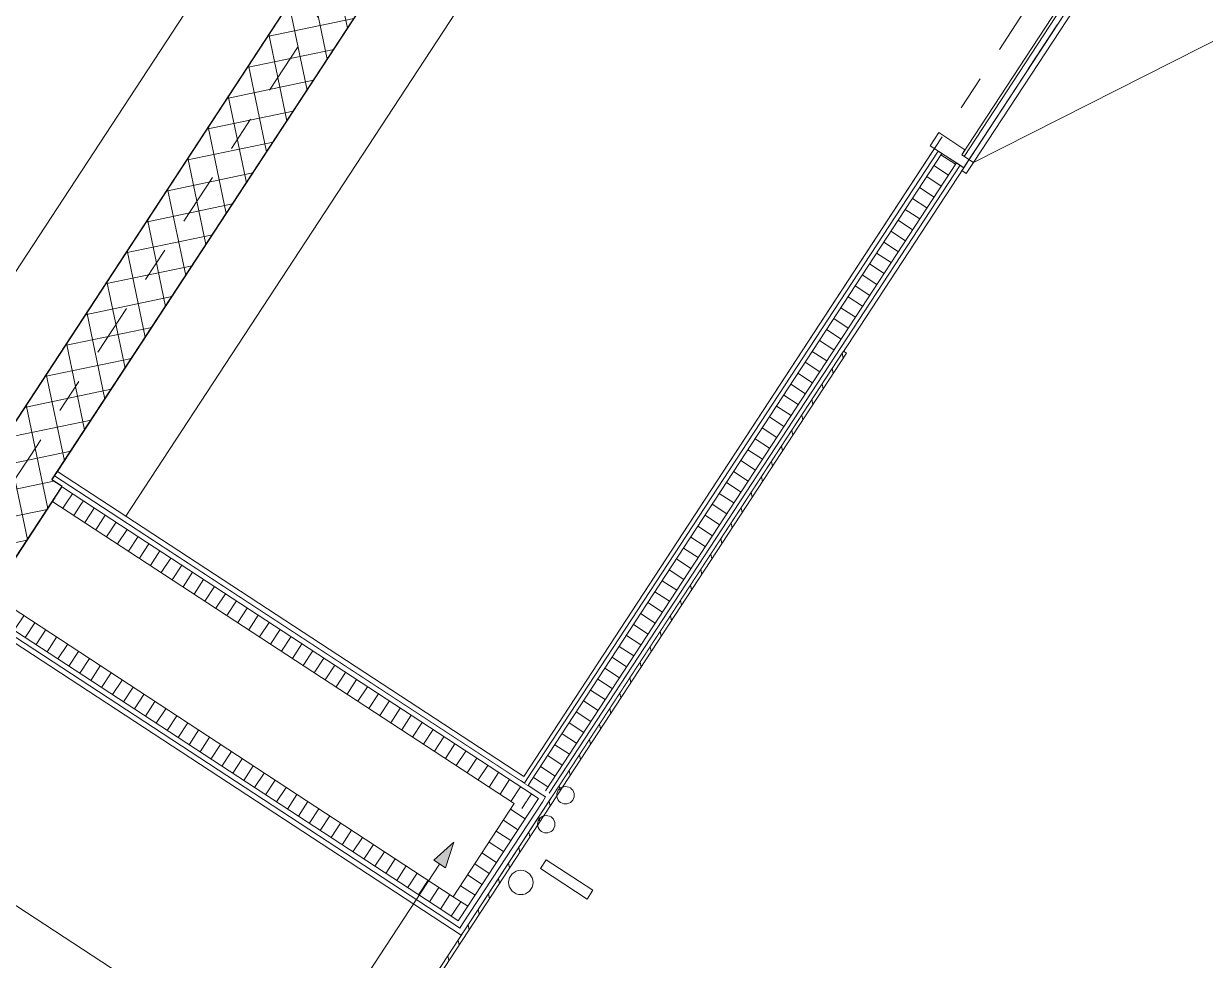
# Model space of a CAD drawing. Header units: metres. Extents: x 2696278.3 to 2696314, y 1245153.2 to 1245192.4.
# Drawn here: x 2696290.592 to 2696293.986, y 1245162.905 to 1245165.596 of the extents above; entities that cross this region are included whole.
import ezdxf

# ---------------------------------------------------------------- set-up
doc = ezdxf.new("R2010")
doc.units = ezdxf.units.M
doc.set_wipeout_variables(frame=1)
doc.linetypes.add('000_hbf_Strichpunkt 3_1_1mm Achsen', pattern=[0.25, 0.15, -0.05, 0, -0.05])
doc.linetypes.add('Wipeout_Contour', pattern=[10000, 0, -10000])
for name, color, linetype in [('010 Türen', 7, 'Continuous'), ('0_C22_Innenwandkonstruktion.3D', 7, 'Continuous'), ('0_C22_Innenwandkonstruktion.3D Bauteilschraffuren', 7, 'Continuous'), ('0_C22_Innenwandkonstruktion.3D Schichttrennlinien', 7, 'Continuous'), ('0_D80_Wasser-_ Gas-_ Druckluftanlage.3D', 7, 'Continuous'), ('0_G11_Feststehende Trennwand.3D', 7, 'Continuous'), ('0_G11_Feststehende Trennwand.3D Bauteilschraffuren', 7, 'Continuous'), ('0_G14_Innentür_ Innentor.3D', 7, 'Continuous'), ('0_G20_Bodenbelag.3D', 7, 'Continuous'), ('1_M01_Achsen.V', 7, 'Continuous'), ('1_R01_Raumstempel.V', 7, 'Continuous'), ('1_R01_Raumstempel.V Kontur', 7, 'Continuous')]:
    doc.layers.add(name, color=color, linetype=linetype)
pattern_1 = [(236.79997, (2696295.289407, 1245171.756836), (-0.03137865, 0.02053364), [])]
pattern_2 = [(56.79997, (2696295.289407, 1245171.756836), (-0.03137865, 0.02053364), [])]

msp = doc.modelspace()

# ---------------------------------------------------------------- linework, layer by layer
at = {"layer": '010 Türen', "color": 7, "linetype": 'Continuous', "lineweight": 13}
for q in [(2696293.804, 1245165.9368), (2696294.109, 1245165.5956)]:
    msp.add_line((2696293.32, 1245165.1971), q, dxfattribs=at)
msp.add_arc((2696293.32, 1245165.1971), 0.884, 26.8, 56.8, dxfattribs=at)
at = {"layer": '0_G20_Bodenbelag.3D', "color": 255, "linetype": 'Wipeout_Contour', "lineweight": 18, "flags": 128}
for points in [[(2696290.291, 1245167.1338), (2696290.3747, 1245167.079), (2696289.2002, 1245165.2842), (2696290.3424, 1245164.5368), (2696292.0754, 1245167.1851), (2696290.9332, 1245167.9325), (2696290.8894, 1245167.8656), (2696290.8057, 1245167.9203)], [(2696291.8493, 1245162.977), (2696293.8999, 1245166.1107), (2696293.2807, 1245166.5159), (2696294.0336, 1245167.6664), (2696295.5816, 1245166.6534), (2696295.9375, 1245167.1973), (2696296.4605, 1245166.8551), (2696295.6939, 1245165.6836), (2696295.119, 1245164.805), (2696297.1665, 1245163.4651), (2696295.4143, 1245160.7875), (2696297.1113, 1245159.677), (2696295.1729, 1245156.7149), (2696288.5834, 1245161.0269), (2696290.456, 1245163.8887)], [(2696293.2866, 1245165.1735), (2696293.2029, 1245165.2282), (2696292.0285, 1245163.4335), (2696290.8863, 1245164.1809), (2696292.6193, 1245166.8292), (2696293.7615, 1245166.0817), (2696293.7176, 1245166.0148), (2696293.8013, 1245165.96)]]:
    msp.add_lwpolyline(points, close=True, dxfattribs=at)
at = {"layer": '1_R01_Raumstempel.V Kontur', "color": 21, "linetype": 'Continuous', "lineweight": 0, "true_color": 0xffa8a8, "flags": 128}
for points in [[(2696292.0754, 1245167.1851), (2696290.9332, 1245167.9325), (2696290.8894, 1245167.8656), (2696290.8057, 1245167.9203), (2696290.291, 1245167.1338), (2696290.3747, 1245167.079), (2696289.2002, 1245165.2842), (2696290.3424, 1245164.5368)], [(2696292.6193, 1245166.8292), (2696290.8863, 1245164.1809), (2696292.0285, 1245163.4335), (2696293.2029, 1245165.2282), (2696293.2866, 1245165.1735), (2696293.8013, 1245165.96), (2696293.7176, 1245166.0148), (2696293.7615, 1245166.0817)], [(2696291.8493, 1245162.977), (2696290.456, 1245163.8887), (2696290.1115, 1245163.3621), (2696292.0068, 1245162.1219), (2696292.418, 1245162.7504), (2696295.4143, 1245160.7875), (2696297.1665, 1245163.4651), (2696295.119, 1245164.805), (2696295.1847, 1245164.9054), (2696295.3511, 1245165.1598), (2696293.8999, 1245166.1107)], [(2696292.0068, 1245162.1219), (2696290.1118, 1245163.3626), (2696288.5834, 1245161.0269), (2696295.1729, 1245156.7149), (2696296.7002, 1245159.0489), (2696297.1113, 1245159.677), (2696292.417, 1245162.7489)]]:
    msp.add_lwpolyline(points, close=True, dxfattribs=at)

# ---------------------------------------------------------------- next in the draw order: wipeouts: each hides what was drawn before it
at = {"color": 254, "linetype": 'Wipeout_Contour', "lineweight": 0, "ltscale": 28.772447}
msp.add_wipeout([(2696290.6736, 1245164.285), (2696292.4363, 1245166.9788), (2696292.2857, 1245167.0773), (2696290.5229, 1245164.3836)], dxfattribs=at).dxf.layer = '0_C22_Innenwandkonstruktion.3D Bauteilschraffuren'
at = {"color": 254, "linetype": 'Wipeout_Contour', "lineweight": 0, "ltscale": 27.711471}
msp.add_wipeout([(2696291.8575, 1245162.9896), (2696291.845, 1245162.9978), (2696291.8493, 1245162.9771)], dxfattribs=at).dxf.layer = '0_C22_Innenwandkonstruktion.3D Bauteilschraffuren'

# ---------------------------------------------------------------- next in the draw order: hatches: boundary and pattern name
at = {"layer": '0_C22_Innenwandkonstruktion.3D Bauteilschraffuren', "linetype": 'Continuous', "lineweight": 0, "true_color": 0x000000}
h = msp.add_hatch(dxfattribs=at)
h.set_pattern_fill('BETON_0001', color=18, angle=-33.2, style=0, pattern_type=2)
h.set_pattern_definition([(281.8, (2696295.28941, 1245171.756836), (0.07341505, 0.0153372), []), (11.8, (2696295.28941, 1245171.756836), (-0.0153372, 0.07341505), [])])
h.paths.add_polyline_path([(2696290.6736, 1245164.285), (2696292.4363, 1245166.9788), (2696292.2857, 1245167.0773), (2696290.5229, 1245164.3836)])

# ---------------------------------------------------------------- next in the draw order: linework, layer by layer
at = {"layer": '0_C22_Innenwandkonstruktion.3D', "color": 7, "linetype": 'Continuous', "lineweight": 13}
msp.add_line((2696290.6896, 1245164.3096), (2696290.8863, 1245164.1809), dxfattribs=at)
at = {"layer": '0_C22_Innenwandkonstruktion.3D', "color": 7, "linetype": 'Continuous', "lineweight": 13, "flags": 128}
for points in [[(2696292.0754, 1245167.1851), (2696290.3424, 1245164.5368)], [(2696290.539, 1245164.4081), (2696292.272, 1245167.0564)], [(2696292.4226, 1245166.9578), (2696290.6896, 1245164.3096)], [(2696290.8863, 1245164.1809), (2696292.6193, 1245166.8292)]]:
    msp.add_lwpolyline(points, dxfattribs=at)
at = {"layer": '0_C22_Innenwandkonstruktion.3D', "color": 7, "linetype": 'Continuous', "lineweight": 25, "flags": 128}
for points in [[(2696292.2857, 1245167.0773), (2696290.5229, 1245164.3836)], [(2696290.6736, 1245164.285), (2696292.4363, 1245166.9788)]]:
    msp.add_lwpolyline(points, dxfattribs=at)

# ---------------------------------------------------------------- next in the draw order: wipeouts: each hides what was drawn before it
at = {"color": 254, "linetype": 'Wipeout_Contour', "lineweight": 0, "ltscale": 27.658788}
msp.add_wipeout([(2696291.8532, 1245163.0104), (2696291.8406, 1245163.0186), (2696291.845, 1245162.9978)], dxfattribs=at).dxf.layer = '0_C22_Innenwandkonstruktion.3D Bauteilschraffuren'

# ---------------------------------------------------------------- next in the draw order: wipeouts: each hides what was drawn before it
at = {"color": 254, "linetype": 'Wipeout_Contour', "lineweight": 0, "ltscale": 27.532865}
msp.add_wipeout([(2696291.868, 1245163.0604), (2696291.8262, 1245163.0878), (2696291.8406, 1245163.0186)], dxfattribs=at).dxf.layer = '0_C22_Innenwandkonstruktion.3D Bauteilschraffuren'
at = {"color": 254, "linetype": 'Wipeout_Contour', "lineweight": 0, "ltscale": 28.904998}
msp.add_wipeout([(2696291.8368, 1245162.9853), (2696291.8493, 1245162.9771), (2696291.845, 1245162.9978)], dxfattribs=at).dxf.layer = '0_C22_Innenwandkonstruktion.3D Bauteilschraffuren'

# ---------------------------------------------------------------- next in the draw order: hatches: boundary and pattern name
at = {"layer": '0_C22_Innenwandkonstruktion.3D Bauteilschraffuren', "linetype": 'Continuous', "lineweight": 0, "true_color": 0x000000}
h = msp.add_hatch(dxfattribs=at)
h.set_pattern_fill('DÄMMSTOFF__ALLGEMEIN_VER_31', color=18, angle=-33.2, style=0, pattern_type=2)
h.set_pattern_definition(pattern_1)
h.paths.add_polyline_path([(2696291.868, 1245163.0604), (2696291.8262, 1245163.0878), (2696291.8406, 1245163.0186)])

# ---------------------------------------------------------------- next in the draw order: wipeouts: each hides what was drawn before it
at = {"color": 254, "linetype": 'Wipeout_Contour', "lineweight": 0, "ltscale": 37.365813}
msp.add_wipeout([(2696291.845, 1245162.9978), (2696290.4643, 1245163.9013), (2696290.4561, 1245163.8888), (2696291.8368, 1245162.9853)], dxfattribs=at).dxf.layer = '0_C22_Innenwandkonstruktion.3D Bauteilschraffuren'

# ---------------------------------------------------------------- next in the draw order: wipeouts: each hides what was drawn before it
at = {"color": 254, "linetype": 'Wipeout_Contour', "lineweight": 0, "ltscale": 28.851371}
msp.add_wipeout([(2696291.8324, 1245163.006), (2696291.845, 1245162.9978), (2696291.8406, 1245163.0186)], dxfattribs=at).dxf.layer = '0_C22_Innenwandkonstruktion.3D Bauteilschraffuren'

# ---------------------------------------------------------------- next in the draw order: wipeouts: each hides what was drawn before it
at = {"color": 254, "linetype": 'Wipeout_Contour', "lineweight": 0, "ltscale": 37.300212}
msp.add_wipeout([(2696291.8406, 1245163.0186), (2696290.4725, 1245163.9139), (2696290.4643, 1245163.9013), (2696291.8324, 1245163.006)], dxfattribs=at).dxf.layer = '0_C22_Innenwandkonstruktion.3D Bauteilschraffuren'

# ---------------------------------------------------------------- next in the draw order: linework, layer by layer
at = {"layer": '0_C22_Innenwandkonstruktion.3D', "color": 7, "linetype": 'Continuous', "lineweight": 13, "flags": 128}
msp.add_lwpolyline([(2696291.8493, 1245162.9771), (2696291.8575, 1245162.9896)], dxfattribs=at)

# ---------------------------------------------------------------- next in the draw order: wipeouts: each hides what was drawn before it
at = {"color": 254, "linetype": 'Wipeout_Contour', "lineweight": 0, "ltscale": 28.750584}
msp.add_wipeout([(2696291.7988, 1245163.046), (2696291.8406, 1245163.0186), (2696291.8262, 1245163.0878)], dxfattribs=at).dxf.layer = '0_C22_Innenwandkonstruktion.3D Bauteilschraffuren'

# ---------------------------------------------------------------- next in the draw order: hatches: boundary and pattern name
at = {"layer": '0_C22_Innenwandkonstruktion.3D Bauteilschraffuren', "linetype": 'Continuous', "lineweight": 0, "true_color": 0x000000}
h = msp.add_hatch(dxfattribs=at)
h.set_pattern_fill('DÄMMSTOFF__ALLGEMEIN_VER_31', color=18, angle=-33.2, style=0, pattern_type=2)
h.set_pattern_definition(pattern_1)
h.paths.add_polyline_path([(2696291.7988, 1245163.046), (2696291.8406, 1245163.0186), (2696291.8262, 1245163.0878)])

# ---------------------------------------------------------------- next in the draw order: linework, layer by layer
at = {"layer": '0_C22_Innenwandkonstruktion.3D Schichttrennlinien', "color": 7, "linetype": 'Continuous', "lineweight": 5}
for p, q in [((2696291.845, 1245162.9978), (2696291.8532, 1245163.0104)), ((2696291.8324, 1245163.006), (2696291.845, 1245162.9978))]:
    msp.add_line(p, q, dxfattribs=at)

# ---------------------------------------------------------------- next in the draw order: wipeouts: each hides what was drawn before it
at = {"color": 254, "linetype": 'Wipeout_Contour', "lineweight": 0, "ltscale": 37.15134}
msp.add_wipeout([(2696290.4999, 1245163.9557), (2696290.4725, 1245163.9139), (2696291.7988, 1245163.046), (2696291.8262, 1245163.0878)], dxfattribs=at).dxf.layer = '0_C22_Innenwandkonstruktion.3D Bauteilschraffuren'

# ---------------------------------------------------------------- next in the draw order: hatches: boundary and pattern name
at = {"layer": '0_C22_Innenwandkonstruktion.3D Bauteilschraffuren', "linetype": 'Continuous', "lineweight": 0, "true_color": 0x000000}
h = msp.add_hatch(dxfattribs=at)
h.set_pattern_fill('DÄMMSTOFF__ALLGEMEIN_VER_31', color=18, angle=-33.2, style=0, pattern_type=2)
h.set_pattern_definition(pattern_1)
h.paths.add_polyline_path([(2696290.4999, 1245163.9557), (2696290.4725, 1245163.9139), (2696291.7988, 1245163.046), (2696291.8262, 1245163.0878)])

# ---------------------------------------------------------------- next in the draw order: linework, layer by layer
at = {"layer": '0_C22_Innenwandkonstruktion.3D', "color": 7, "linetype": 'Continuous', "lineweight": 13, "flags": 128}
for points in [[(2696291.8262, 1245163.0878), (2696290.4999, 1245163.9557)], [(2696290.4561, 1245163.8888), (2696291.8493, 1245162.9771)]]:
    msp.add_lwpolyline(points, dxfattribs=at)
at = {"layer": '0_C22_Innenwandkonstruktion.3D Schichttrennlinien', "color": 7, "linetype": 'Continuous', "lineweight": 5}
for p, q in [((2696290.4643, 1245163.9013), (2696291.8324, 1245163.006)), ((2696290.4725, 1245163.9139), (2696291.7988, 1245163.046)), ((2696291.7988, 1245163.046), (2696291.8406, 1245163.0186)), ((2696291.8406, 1245163.0186), (2696291.868, 1245163.0604))]:
    msp.add_line(p, q, dxfattribs=at)

# ---------------------------------------------------------------- next in the draw order: wipeouts: each hides what was drawn before it
at = {"color": 254, "linetype": 'Wipeout_Contour', "lineweight": 0, "ltscale": 36.838598}
msp.add_wipeout([(2696291.845, 1245162.9978), (2696291.8575, 1245162.9896), (2696292.1039, 1245163.3662), (2696292.0914, 1245163.3744)], dxfattribs=at).dxf.layer = '0_C22_Innenwandkonstruktion.3D Bauteilschraffuren'

# ---------------------------------------------------------------- next in the draw order: wipeouts: each hides what was drawn before it
at = {"color": 254, "linetype": 'Wipeout_Contour', "lineweight": 0, "ltscale": 36.825315}
msp.add_wipeout([(2696291.8406, 1245163.0186), (2696291.8532, 1245163.0104), (2696292.0832, 1245163.3618), (2696292.0706, 1245163.37)], dxfattribs=at).dxf.layer = '0_C22_Innenwandkonstruktion.3D Bauteilschraffuren'

# ---------------------------------------------------------------- next in the draw order: linework, layer by layer
at = {"layer": '0_C22_Innenwandkonstruktion.3D Schichttrennlinien', "color": 7, "linetype": 'Continuous', "lineweight": 5}
for p, q in [((2696292.0832, 1245163.3618), (2696292.0914, 1245163.3744)), ((2696291.845, 1245162.9978), (2696291.8532, 1245163.0104))]:
    msp.add_line(p, q, dxfattribs=at)

# ---------------------------------------------------------------- next in the draw order: wipeouts: each hides what was drawn before it
at = {"color": 254, "linetype": 'Wipeout_Contour', "lineweight": 0, "ltscale": 36.796967}
msp.add_wipeout([(2696291.868, 1245163.0604), (2696292.0432, 1245163.3282), (2696292.0014, 1245163.3556), (2696291.8262, 1245163.0878)], dxfattribs=at).dxf.layer = '0_C22_Innenwandkonstruktion.3D Bauteilschraffuren'

# ---------------------------------------------------------------- next in the draw order: hatches: boundary and pattern name
at = {"layer": '0_C22_Innenwandkonstruktion.3D Bauteilschraffuren', "linetype": 'Continuous', "lineweight": 0, "true_color": 0x000000}
h = msp.add_hatch(dxfattribs=at)
h.set_pattern_fill('DÄMMSTOFF__ALLGEMEIN_VER_31', color=18, angle=-33.2, style=0, pattern_type=2)
h.set_pattern_definition([(326.79995, (2696295.289407, 1245171.756836), (0.02053365, 0.03137864), [])])
h.paths.add_polyline_path([(2696291.868, 1245163.0604), (2696292.0432, 1245163.3282), (2696292.0014, 1245163.3556), (2696291.8262, 1245163.0878)])

# ---------------------------------------------------------------- next in the draw order: linework, layer by layer
at = {"layer": '0_C22_Innenwandkonstruktion.3D', "color": 7, "linetype": 'Continuous', "lineweight": 13, "flags": 128}
for points in [[(2696292.0014, 1245163.3556), (2696291.8262, 1245163.0878)], [(2696291.8575, 1245162.9896), (2696292.1039, 1245163.3662)]]:
    msp.add_lwpolyline(points, dxfattribs=at)
at = {"layer": '0_C22_Innenwandkonstruktion.3D Schichttrennlinien', "color": 7, "linetype": 'Continuous', "lineweight": 5}
for p, q in [((2696291.8532, 1245163.0104), (2696292.0832, 1245163.3618)), ((2696292.0432, 1245163.3282), (2696292.0706, 1245163.37)), ((2696291.868, 1245163.0604), (2696292.0432, 1245163.3282)), ((2696291.8406, 1245163.0186), (2696291.868, 1245163.0604))]:
    msp.add_line(p, q, dxfattribs=at)
at = {"layer": '1_R01_Raumstempel.V Kontur', "color": 151, "linetype": 'Continuous', "lineweight": 0, "true_color": 0xa8c0ff, "flags": 128}
msp.add_lwpolyline([(2696290.4999, 1245163.9557), (2696291.8262, 1245163.0878), (2696292.0014, 1245163.3556), (2696290.6751, 1245164.2235)], close=True, dxfattribs=at)

# ---------------------------------------------------------------- next in the draw order: wipeouts: each hides what was drawn before it
at = {"color": 254, "linetype": 'Wipeout_Contour', "lineweight": 0, "ltscale": 25.96999}
msp.add_wipeout([(2696290.6732, 1245164.2845), (2696290.6458, 1245164.2426), (2696290.7961, 1245164.204)], dxfattribs=at).dxf.layer = '0_C22_Innenwandkonstruktion.3D Bauteilschraffuren'
at = {"color": 254, "linetype": 'Wipeout_Contour', "lineweight": 0, "ltscale": 27.324267}
msp.add_wipeout([(2696292.0914, 1245163.3744), (2696292.1039, 1245163.3662), (2696292.1121, 1245163.3787)], dxfattribs=at).dxf.layer = '0_C22_Innenwandkonstruktion.3D Bauteilschraffuren'
at = {"color": 254, "linetype": 'Wipeout_Contour', "lineweight": 0, "ltscale": 36.750839}
msp.add_wipeout([(2696292.0764, 1245163.1689), (2696292.2103, 1245163.0813), (2696292.2267, 1245163.1064), (2696292.0929, 1245163.194)], dxfattribs=at).dxf.layer = '0_G14_Innentür_ Innentor.3D'

# ---------------------------------------------------------------- next in the draw order: hatches: boundary and pattern name
at = {"layer": '0_C22_Innenwandkonstruktion.3D Bauteilschraffuren', "linetype": 'Continuous', "lineweight": 0, "true_color": 0x000000}
h = msp.add_hatch(dxfattribs=at)
h.set_pattern_fill('DÄMMSTOFF__ALLGEMEIN_VER_31', color=18, angle=-33.2, style=0, pattern_type=2)
h.set_pattern_definition(pattern_2)
h.paths.add_polyline_path([(2696290.6732, 1245164.2845), (2696290.6458, 1245164.2426), (2696290.7961, 1245164.204)])

# ---------------------------------------------------------------- next in the draw order: linework, layer by layer
at = {"layer": '0_G14_Innentür_ Innentor.3D', "color": 7, "linetype": 'Continuous', "lineweight": 13, "flags": 128}
msp.add_lwpolyline([(2696292.0764, 1245163.1689), (2696292.2103, 1245163.0813), (2696292.2267, 1245163.1064), (2696292.0929, 1245163.194)], close=True, dxfattribs=at)

# ---------------------------------------------------------------- next in the draw order: wipeouts: each hides what was drawn before it
at = {"color": 254, "linetype": 'Wipeout_Contour', "lineweight": 0, "ltscale": 27.359807}
msp.add_wipeout([(2696292.0706, 1245163.37), (2696292.0832, 1245163.3618), (2696292.0914, 1245163.3744)], dxfattribs=at).dxf.layer = '0_C22_Innenwandkonstruktion.3D Bauteilschraffuren'

# ---------------------------------------------------------------- next in the draw order: wipeouts: each hides what was drawn before it
at = {"color": 254, "linetype": 'Wipeout_Contour', "lineweight": 0, "ltscale": 35.171756}
msp.add_wipeout([(2696290.6814, 1245164.297), (2696290.6732, 1245164.2845), (2696290.7961, 1245164.204), (2696290.8412, 1245164.1925)], dxfattribs=at).dxf.layer = '0_C22_Innenwandkonstruktion.3D Bauteilschraffuren'
at = {"color": 254, "linetype": 'Wipeout_Contour', "lineweight": 0, "ltscale": 27.459512}
msp.add_wipeout([(2696292.0014, 1245163.3556), (2696292.0432, 1245163.3282), (2696292.0706, 1245163.37)], dxfattribs=at).dxf.layer = '0_C22_Innenwandkonstruktion.3D Bauteilschraffuren'

# ---------------------------------------------------------------- next in the draw order: hatches: boundary and pattern name
at = {"layer": '0_C22_Innenwandkonstruktion.3D Bauteilschraffuren', "linetype": 'Continuous', "lineweight": 0, "true_color": 0x000000}
h = msp.add_hatch(dxfattribs=at)
h.set_pattern_fill('DÄMMSTOFF__ALLGEMEIN_VER_31', color=18, angle=-33.2, style=0, pattern_type=2)
h.set_pattern_definition(pattern_2)
h.paths.add_polyline_path([(2696292.0014, 1245163.3556), (2696292.0432, 1245163.3282), (2696292.0706, 1245163.37)])

# ---------------------------------------------------------------- next in the draw order: wipeouts: each hides what was drawn before it
at = {"color": 254, "linetype": 'Wipeout_Contour', "lineweight": 0, "ltscale": 35.116639}
msp.add_wipeout([(2696290.6896, 1245164.3096), (2696290.6814, 1245164.297), (2696290.8412, 1245164.1925), (2696290.8863, 1245164.1809)], dxfattribs=at).dxf.layer = '0_C22_Innenwandkonstruktion.3D Bauteilschraffuren'

# ---------------------------------------------------------------- next in the draw order: linework, layer by layer
at = {"layer": '0_C22_Innenwandkonstruktion.3D', "color": 7, "linetype": 'Continuous', "lineweight": 13, "flags": 128}
for points in [[(2696290.6814, 1245164.297), (2696290.6896, 1245164.3096)], [(2696290.6732, 1245164.2845), (2696290.6814, 1245164.297)]]:
    msp.add_lwpolyline(points, dxfattribs=at)

# ---------------------------------------------------------------- next in the draw order: wipeouts: each hides what was drawn before it
at = {"color": 254, "linetype": 'Wipeout_Contour', "lineweight": 0, "ltscale": 35.501637}
msp.add_wipeout([(2696292.0285, 1245163.4335), (2696290.8863, 1245164.1809), (2696290.8412, 1245164.1925), (2696292.0203, 1245163.4209)], dxfattribs=at).dxf.layer = '0_C22_Innenwandkonstruktion.3D Bauteilschraffuren'
at = {"color": 254, "linetype": 'Wipeout_Contour', "lineweight": 0, "ltscale": 35.910067}
msp.add_wipeout([(2696292.0996, 1245163.3869), (2696292.0912, 1245163.3924), (2696292.083, 1245163.3798), (2696292.0914, 1245163.3744)], dxfattribs=at).dxf.layer = '0_C22_Innenwandkonstruktion.3D Bauteilschraffuren'

# ---------------------------------------------------------------- next in the draw order: wipeouts: each hides what was drawn before it
at = {"color": 254, "linetype": 'Wipeout_Contour', "lineweight": 0, "ltscale": 35.848539}
msp.add_wipeout([(2696292.0389, 1245163.4266), (2696292.0285, 1245163.4335), (2696292.0203, 1245163.4209), (2696292.0307, 1245163.4141)], dxfattribs=at).dxf.layer = '0_C22_Innenwandkonstruktion.3D Bauteilschraffuren'
at = {"color": 254, "linetype": 'Wipeout_Contour', "lineweight": 0, "ltscale": 26.545778}
msp.add_wipeout([(2696292.0996, 1245163.3869), (2696292.0914, 1245163.3744), (2696292.1121, 1245163.3787)], dxfattribs=at).dxf.layer = '0_C22_Innenwandkonstruktion.3D Bauteilschraffuren'

# ---------------------------------------------------------------- next in the draw order: wipeouts: each hides what was drawn before it
at = {"color": 254, "linetype": 'Wipeout_Contour', "lineweight": 0, "ltscale": 35.58788}
msp.add_wipeout([(2696290.8412, 1245164.1925), (2696290.7961, 1245164.204), (2696292.0706, 1245163.37), (2696292.0788, 1245163.3826)], dxfattribs=at).dxf.layer = '0_C22_Innenwandkonstruktion.3D Bauteilschraffuren'

# ---------------------------------------------------------------- next in the draw order: wipeouts: each hides what was drawn before it
at = {"color": 254, "linetype": 'Wipeout_Contour', "lineweight": 0, "ltscale": 35.677184}
msp.add_wipeout([(2696292.0288, 1245163.3974), (2696290.7961, 1245164.204), (2696290.6458, 1245164.2426), (2696292.0014, 1245163.3556)], dxfattribs=at).dxf.layer = '0_C22_Innenwandkonstruktion.3D Bauteilschraffuren'
at = {"color": 254, "linetype": 'Wipeout_Contour', "lineweight": 0, "ltscale": 26.578969}
msp.add_wipeout([(2696292.0788, 1245163.3826), (2696292.0706, 1245163.37), (2696292.0914, 1245163.3744)], dxfattribs=at).dxf.layer = '0_C22_Innenwandkonstruktion.3D Bauteilschraffuren'

# ---------------------------------------------------------------- next in the draw order: hatches: boundary and pattern name
at = {"layer": '0_C22_Innenwandkonstruktion.3D Bauteilschraffuren', "linetype": 'Continuous', "lineweight": 0, "true_color": 0x000000}
h = msp.add_hatch(dxfattribs=at)
h.set_pattern_fill('DÄMMSTOFF__ALLGEMEIN_VER_31', color=18, angle=-33.2, style=0, pattern_type=2)
h.set_pattern_definition(pattern_2)
h.paths.add_polyline_path([(2696292.0288, 1245163.3974), (2696290.7961, 1245164.204), (2696290.6458, 1245164.2426), (2696292.0014, 1245163.3556)])

# ---------------------------------------------------------------- next in the draw order: linework, layer by layer
at = {"layer": '0_C22_Innenwandkonstruktion.3D', "color": 7, "linetype": 'Continuous', "lineweight": 13}
msp.add_line((2696290.6896, 1245164.3096), (2696290.8863, 1245164.1809), dxfattribs=at)
at = {"layer": '0_C22_Innenwandkonstruktion.3D', "color": 7, "linetype": 'Continuous', "lineweight": 13, "flags": 128}
for points in [[(2696290.6458, 1245164.2426), (2696290.6732, 1245164.2845)], [(2696292.0285, 1245163.4335), (2696290.8863, 1245164.1809)], [(2696292.1121, 1245163.3787), (2696292.1039, 1245163.3662)]]:
    msp.add_lwpolyline(points, dxfattribs=at)
at = {"layer": '0_C22_Innenwandkonstruktion.3D Schichttrennlinien', "color": 7, "linetype": 'Continuous', "lineweight": 5}
for p, q in [((2696290.6732, 1245164.2845), (2696290.7961, 1245164.204)), ((2696290.6814, 1245164.297), (2696290.8412, 1245164.1925))]:
    msp.add_line(p, q, dxfattribs=at)

# ---------------------------------------------------------------- next in the draw order: wipeouts: each hides what was drawn before it
at = {"color": 254, "linetype": 'Wipeout_Contour', "lineweight": 0, "ltscale": 26.632482}
msp.add_wipeout([(2696292.0288, 1245163.3974), (2696292.0014, 1245163.3556), (2696292.0706, 1245163.37)], dxfattribs=at).dxf.layer = '0_C22_Innenwandkonstruktion.3D Bauteilschraffuren'

# ---------------------------------------------------------------- next in the draw order: hatches: boundary and pattern name
at = {"layer": '0_C22_Innenwandkonstruktion.3D Bauteilschraffuren', "linetype": 'Continuous', "lineweight": 0, "true_color": 0x000000}
h = msp.add_hatch(dxfattribs=at)
h.set_pattern_fill('DÄMMSTOFF__ALLGEMEIN_VER_31', color=18, angle=-33.2, style=0, pattern_type=2)
h.set_pattern_definition(pattern_2)
h.paths.add_polyline_path([(2696292.0288, 1245163.3974), (2696292.0014, 1245163.3556), (2696292.0706, 1245163.37)])

# ---------------------------------------------------------------- next in the draw order: linework, layer by layer
at = {"layer": '0_C22_Innenwandkonstruktion.3D', "color": 7, "linetype": 'Continuous', "lineweight": 13, "flags": 128}
msp.add_lwpolyline([(2696290.6458, 1245164.2426), (2696292.0014, 1245163.3556)], dxfattribs=at)
at = {"layer": '0_C22_Innenwandkonstruktion.3D Schichttrennlinien', "color": 7, "linetype": 'Continuous', "lineweight": 5}
for p, q in [((2696292.0288, 1245163.3974), (2696290.7961, 1245164.204)), ((2696292.0412, 1245163.4072), (2696290.8412, 1245164.1925)), ((2696292.0389, 1245163.4266), (2696292.0307, 1245163.4141)), ((2696292.0706, 1245163.37), (2696292.0288, 1245163.3974)), ((2696292.0412, 1245163.4072), (2696292.083, 1245163.3798)), ((2696292.0914, 1245163.3744), (2696292.0788, 1245163.3826)), ((2696292.0432, 1245163.3282), (2696292.0706, 1245163.37)), ((2696292.0832, 1245163.3618), (2696292.0914, 1245163.3744))]:
    msp.add_line(p, q, dxfattribs=at)

# ---------------------------------------------------------------- next in the draw order: wipeouts: each hides what was drawn before it
at = {"color": 254, "linetype": 'Wipeout_Contour', "lineweight": 0, "ltscale": 42.920677}
msp.add_wipeout([(2696290.4937, 1245164.4027), (2696288.3742, 1245161.1638), (2696288.5834, 1245161.0269), (2696290.7029, 1245164.2658)], dxfattribs=at).dxf.layer = '0_C22_Innenwandkonstruktion.3D Bauteilschraffuren'
at = {"color": 254, "linetype": 'Wipeout_Contour', "lineweight": 0, "ltscale": 35.858815}
msp.add_wipeout([(2696292.0494, 1245163.4198), (2696292.0389, 1245163.4266), (2696292.0307, 1245163.4141), (2696292.0412, 1245163.4072)], dxfattribs=at).dxf.layer = '0_C22_Innenwandkonstruktion.3D Bauteilschraffuren'

# ---------------------------------------------------------------- next in the draw order: hatches: boundary and pattern name
at = {"layer": '0_C22_Innenwandkonstruktion.3D Bauteilschraffuren', "linetype": 'Continuous', "lineweight": 0, "true_color": 0x000000}
h = msp.add_hatch(dxfattribs=at)
h.set_pattern_fill('BETON_0001', color=18, angle=-33.2, style=0, pattern_type=2)
h.set_pattern_definition([(101.8, (2696295.28941, 1245171.756836), (0.07341505, 0.0153372), []), (191.8, (2696295.28941, 1245171.756836), (-0.0153372, 0.07341505), [])])
h.paths.add_polyline_path([(2696290.4937, 1245164.4027), (2696288.3742, 1245161.1638), (2696288.5834, 1245161.0269), (2696290.7029, 1245164.2658)])

# ---------------------------------------------------------------- next in the draw order: linework, layer by layer
at = {"layer": '0_C22_Innenwandkonstruktion.3D', "color": 7, "linetype": 'Continuous', "lineweight": 25, "flags": 128}
for points in [[(2696288.5834, 1245161.0269), (2696290.7029, 1245164.2658)], [(2696290.7029, 1245164.2658), (2696290.6736, 1245164.285)]]:
    msp.add_lwpolyline(points, dxfattribs=at)

# ---------------------------------------------------------------- next in the draw order: wipeouts: each hides what was drawn before it
at = {"color": 254, "linetype": 'Wipeout_Contour', "lineweight": 0, "ltscale": 35.88577}
msp.add_wipeout([(2696292.0912, 1245163.3924), (2696292.0494, 1245163.4198), (2696292.0412, 1245163.4072), (2696292.083, 1245163.3798)], dxfattribs=at).dxf.layer = '0_C22_Innenwandkonstruktion.3D Bauteilschraffuren'

# ---------------------------------------------------------------- next in the draw order: wipeouts: each hides what was drawn before it
at = {"color": 254, "linetype": 'Wipeout_Contour', "lineweight": 0, "ltscale": 31.788244}
msp.add_wipeout([(2696293.2816, 1245165.1887), (2696292.1017, 1245163.3856), (2696292.1121, 1245163.3787), (2696293.2921, 1245165.1819)], dxfattribs=at).dxf.layer = '0_C22_Innenwandkonstruktion.3D Bauteilschraffuren'

# ---------------------------------------------------------------- next in the draw order: linework, layer by layer
at = {"layer": '010 Türen', "color": 7, "linetype": 'Continuous', "lineweight": 13}
msp.add_line((2696293.32, 1245165.1971), (2696293.2992, 1245165.1653), dxfattribs=at)

# ---------------------------------------------------------------- next in the draw order: wipeouts: each hides what was drawn before it
at = {"color": 254, "linetype": 'Wipeout_Contour', "lineweight": 0, "ltscale": 31.775599}
msp.add_wipeout([(2696292.0912, 1245163.3924), (2696292.1017, 1245163.3856), (2696293.2816, 1245165.1887), (2696293.2712, 1245165.1955)], dxfattribs=at).dxf.layer = '0_C22_Innenwandkonstruktion.3D Bauteilschraffuren'

# ---------------------------------------------------------------- next in the draw order: linework, layer by layer
at = {"layer": '010 Türen', "color": 7, "linetype": '000_hbf_Strichpunkt 3_1_1mm Achsen', "lineweight": 13}
msp.add_line((2696293.8068, 1245165.9684), (2696293.2921, 1245165.1819), dxfattribs=at)

# ---------------------------------------------------------------- next in the draw order: wipeouts: each hides what was drawn before it
at = {"color": 254, "linetype": 'Wipeout_Contour', "lineweight": 0, "ltscale": 31.701278}
msp.add_wipeout([(2696292.0285, 1245163.4335), (2696292.0389, 1245163.4266), (2696293.2189, 1245165.2298), (2696293.2084, 1245165.2366)], dxfattribs=at).dxf.layer = '0_C22_Innenwandkonstruktion.3D Bauteilschraffuren'

# ---------------------------------------------------------------- next in the draw order: wipeouts: each hides what was drawn before it
at = {"color": 254, "linetype": 'Wipeout_Contour', "lineweight": 0, "ltscale": 31.71348}
msp.add_wipeout([(2696292.0389, 1245163.4266), (2696292.0494, 1245163.4198), (2696293.2293, 1245165.2229), (2696293.2189, 1245165.2298)], dxfattribs=at).dxf.layer = '0_C22_Innenwandkonstruktion.3D Bauteilschraffuren'

# ---------------------------------------------------------------- next in the draw order: linework, layer by layer
at = {"layer": '010 Türen', "color": 7, "linetype": 'Continuous', "lineweight": 13}
msp.add_line((2696293.1959, 1245165.2448), (2696293.2205, 1245165.2825), dxfattribs=at)

# ---------------------------------------------------------------- next in the draw order: wipeouts: each hides what was drawn before it
at = {"color": 254, "linetype": 'Wipeout_Contour', "lineweight": 0, "ltscale": 31.74563}
msp.add_wipeout([(2696292.0494, 1245163.4198), (2696292.0912, 1245163.3924), (2696293.2712, 1245165.1955), (2696293.2293, 1245165.2229)], dxfattribs=at).dxf.layer = '0_C22_Innenwandkonstruktion.3D Bauteilschraffuren'

# ---------------------------------------------------------------- next in the draw order: hatches: boundary and pattern name
at = {"layer": '0_C22_Innenwandkonstruktion.3D Bauteilschraffuren', "linetype": 'Continuous', "lineweight": 0, "true_color": 0xffffff}
h = msp.add_hatch(dxfattribs=at)
h.set_pattern_fill('DÄMMSTOFF__ALLGEMEIN_VER_31', angle=-33.2, style=0, pattern_type=2)
h.set_pattern_definition([(56.8, (2696295.289407, 1245171.756836), (-0.03137866, 0.02053362), [])])
h.paths.add_polyline_path([(2696293.2865, 1245165.219), (2696293.32, 1245165.1971), (2696293.804, 1245165.9368), (2696293.7705, 1245165.9587)])
at = {"layer": '0_C22_Innenwandkonstruktion.3D Bauteilschraffuren', "linetype": 'Continuous', "lineweight": 0, "true_color": 0x000000}
h = msp.add_hatch(dxfattribs=at)
h.set_pattern_fill('DÄMMSTOFF__ALLGEMEIN_VER_31', color=18, angle=-33.2, style=0, pattern_type=2)
h.set_pattern_definition([(146.8, (2696295.289407, 1245171.756836), (0.02053362, 0.03137866), [])])
h.paths.add_polyline_path([(2696292.0494, 1245163.4198), (2696292.0912, 1245163.3924), (2696293.2712, 1245165.1955), (2696293.2293, 1245165.2229)])

# ---------------------------------------------------------------- next in the draw order: linework, layer by layer
at = {"layer": '010 Türen', "color": 7, "linetype": '000_hbf_Strichpunkt 3_1_1mm Achsen', "lineweight": 13}
msp.add_line((2696293.7231, 1245166.0232), (2696293.2084, 1245165.2366), dxfattribs=at)
at = {"layer": '010 Türen', "color": 7, "linetype": 'Continuous', "lineweight": 13}
for p, q in [((2696293.7705, 1245165.9587), (2696293.2865, 1245165.219)), ((2696293.2205, 1245165.2825), (2696293.2958, 1245165.2332)), ((2696293.2921, 1245165.1819), (2696293.1959, 1245165.2448)), ((2696293.2189, 1245165.2298), (2696293.2084, 1245165.2366)), ((2696293.2189, 1245165.2298), (2696293.2084, 1245165.2366)), ((2696293.2293, 1245165.2229), (2696293.2189, 1245165.2298)), ((2696293.2293, 1245165.2229), (2696293.2189, 1245165.2298)), ((2696293.2712, 1245165.1955), (2696293.2293, 1245165.2229)), ((2696293.2712, 1245165.1955), (2696293.2293, 1245165.2229)), ((2696293.2958, 1245165.2332), (2696293.2865, 1245165.219)), ((2696293.2865, 1245165.219), (2696293.32, 1245165.1971)), ((2696293.2865, 1245165.219), (2696293.32, 1245165.1971)), ((2696293.2816, 1245165.1887), (2696293.2712, 1245165.1955)), ((2696293.2816, 1245165.1887), (2696293.2712, 1245165.1955)), ((2696293.2921, 1245165.1819), (2696293.2816, 1245165.1887)), ((2696293.2921, 1245165.1819), (2696293.2816, 1245165.1887)), ((2696293.2866, 1245165.1735), (2696293.2921, 1245165.1819)), ((2696293.2992, 1245165.1653), (2696293.2866, 1245165.1735))]:
    msp.add_line(p, q, dxfattribs=at)
at = {"layer": '0_C22_Innenwandkonstruktion.3D', "color": 7, "linetype": 'Continuous', "lineweight": 13}
for p, q in [((2696293.2189, 1245165.2298), (2696293.2084, 1245165.2366)), ((2696293.2293, 1245165.2229), (2696293.2189, 1245165.2298)), ((2696293.2712, 1245165.1955), (2696293.2293, 1245165.2229)), ((2696293.2816, 1245165.1887), (2696293.2712, 1245165.1955)), ((2696293.2921, 1245165.1819), (2696293.2816, 1245165.1887))]:
    msp.add_line(p, q, dxfattribs=at)
at = {"layer": '0_C22_Innenwandkonstruktion.3D', "color": 7, "linetype": 'Continuous', "lineweight": 13, "flags": 128}
for points in [[(2696293.2084, 1245165.2366), (2696292.0285, 1245163.4335)], [(2696292.1121, 1245163.3787), (2696293.2921, 1245165.1819)]]:
    msp.add_lwpolyline(points, dxfattribs=at)
at = {"layer": '0_C22_Innenwandkonstruktion.3D Schichttrennlinien', "color": 7, "linetype": 'Continuous', "lineweight": 5}
for p, q in [((2696293.2189, 1245165.2298), (2696292.0389, 1245163.4266)), ((2696293.2293, 1245165.2229), (2696292.0494, 1245163.4198)), ((2696292.0912, 1245163.3924), (2696293.2712, 1245165.1955)), ((2696292.1017, 1245163.3856), (2696293.2816, 1245165.1887)), ((2696292.0389, 1245163.4266), (2696292.0307, 1245163.4141)), ((2696292.0494, 1245163.4198), (2696292.0412, 1245163.4072)), ((2696292.0412, 1245163.4072), (2696292.083, 1245163.3798))]:
    msp.add_line(p, q, dxfattribs=at)

# ---------------------------------------------------------------- next in the draw order: wipeouts: each hides what was drawn before it
at = {"color": 254, "linetype": 'Wipeout_Contour', "lineweight": 0, "ltscale": 35.121564}
msp.add_wipeout([(2696291.5291, 1245162.4694), (2696292.9555, 1245164.6492), (2696292.9471, 1245164.6547), (2696291.5207, 1245162.4749)], dxfattribs=at).dxf.layer = '0_G11_Feststehende Trennwand.3D Bauteilschraffuren'

# ---------------------------------------------------------------- next in the draw order: hatches: boundary and pattern name
at = {"layer": '0_G11_Feststehende Trennwand.3D Bauteilschraffuren', "linetype": 'Continuous', "lineweight": 0, "true_color": 0x000000}
h = msp.add_hatch(dxfattribs=at)
h.set_pattern_fill('FEUERFESTER_STEIN_0001', color=18, angle=-33.2, style=0, pattern_type=2)
h.set_pattern_definition([(101.8, (2696295.289407, 1245171.756836), (0.03670753, 0.0076686), [])])
h.paths.add_polyline_path([(2696291.5291, 1245162.4694), (2696292.9555, 1245164.6492), (2696292.9471, 1245164.6547), (2696291.5207, 1245162.4749)])
at = {"layer": '1_R01_Raumstempel.V', "linetype": 'Continuous', "lineweight": 0, "true_color": 0x000000}
msp.add_hatch(color=18, dxfattribs=at).paths.add_polyline_path([(2696291.828, 1245163.2442), (2696291.7703, 1245163.1927), (2696291.8038, 1245163.1707)])

# ---------------------------------------------------------------- next in the draw order: linework, layer by layer
at = {"layer": '0_D80_Wasser-_ Gas-_ Druckluftanlage.3D', "color": 7, "linetype": 'Continuous', "lineweight": 13}
for centre, radius in [((2696292.1485, 1245163.3795), 0.025), ((2696292.0932, 1245163.2962), 0.025), ((2696292.0203, 1245163.1288), 0.035)]:
    msp.add_circle(centre, radius, dxfattribs=at)
at = {"layer": '0_G11_Feststehende Trennwand.3D', "color": 7, "linetype": 'Continuous', "lineweight": 13, "flags": 128}
for points in [[(2696292.9471, 1245164.6547), (2696291.5207, 1245162.4749)], [(2696291.5291, 1245162.4694), (2696292.9555, 1245164.6492)], [(2696292.9555, 1245164.6492), (2696292.9471, 1245164.6547)]]:
    msp.add_lwpolyline(points, dxfattribs=at)
at = {"layer": '1_M01_Achsen.V', "color": 62, "linetype": '000_hbf_Strichpunkt 3_1_1mm Achsen', "lineweight": 13, "true_color": 0x8cbb26}
msp.add_line((2696305.1795, 1245186.6167), (2696287.1099, 1245159.0035), dxfattribs=at)
msp.add_line((2696305.1795, 1245186.6167), (2696287.1099, 1245159.0035), dxfattribs=at)
at = {"layer": '1_R01_Raumstempel.V', "color": 7, "linetype": 'Continuous', "lineweight": 13}
for p, q in [((2696291.828, 1245163.2442), (2696291.7703, 1245163.1927)), ((2696291.828, 1245163.2442), (2696291.8038, 1245163.1707)), ((2696291.8038, 1245163.1707), (2696291.7703, 1245163.1927))]:
    msp.add_line(p, q, dxfattribs=at)
at = {"layer": '1_R01_Raumstempel.V', "color": 7, "linetype": 'Continuous', "lineweight": 18, "flags": 128}
msp.add_lwpolyline([(2696291.359, 1245162.5275), (2696291.7871, 1245163.1817)], dxfattribs=at)

doc.saveas('drawing.dxf')
